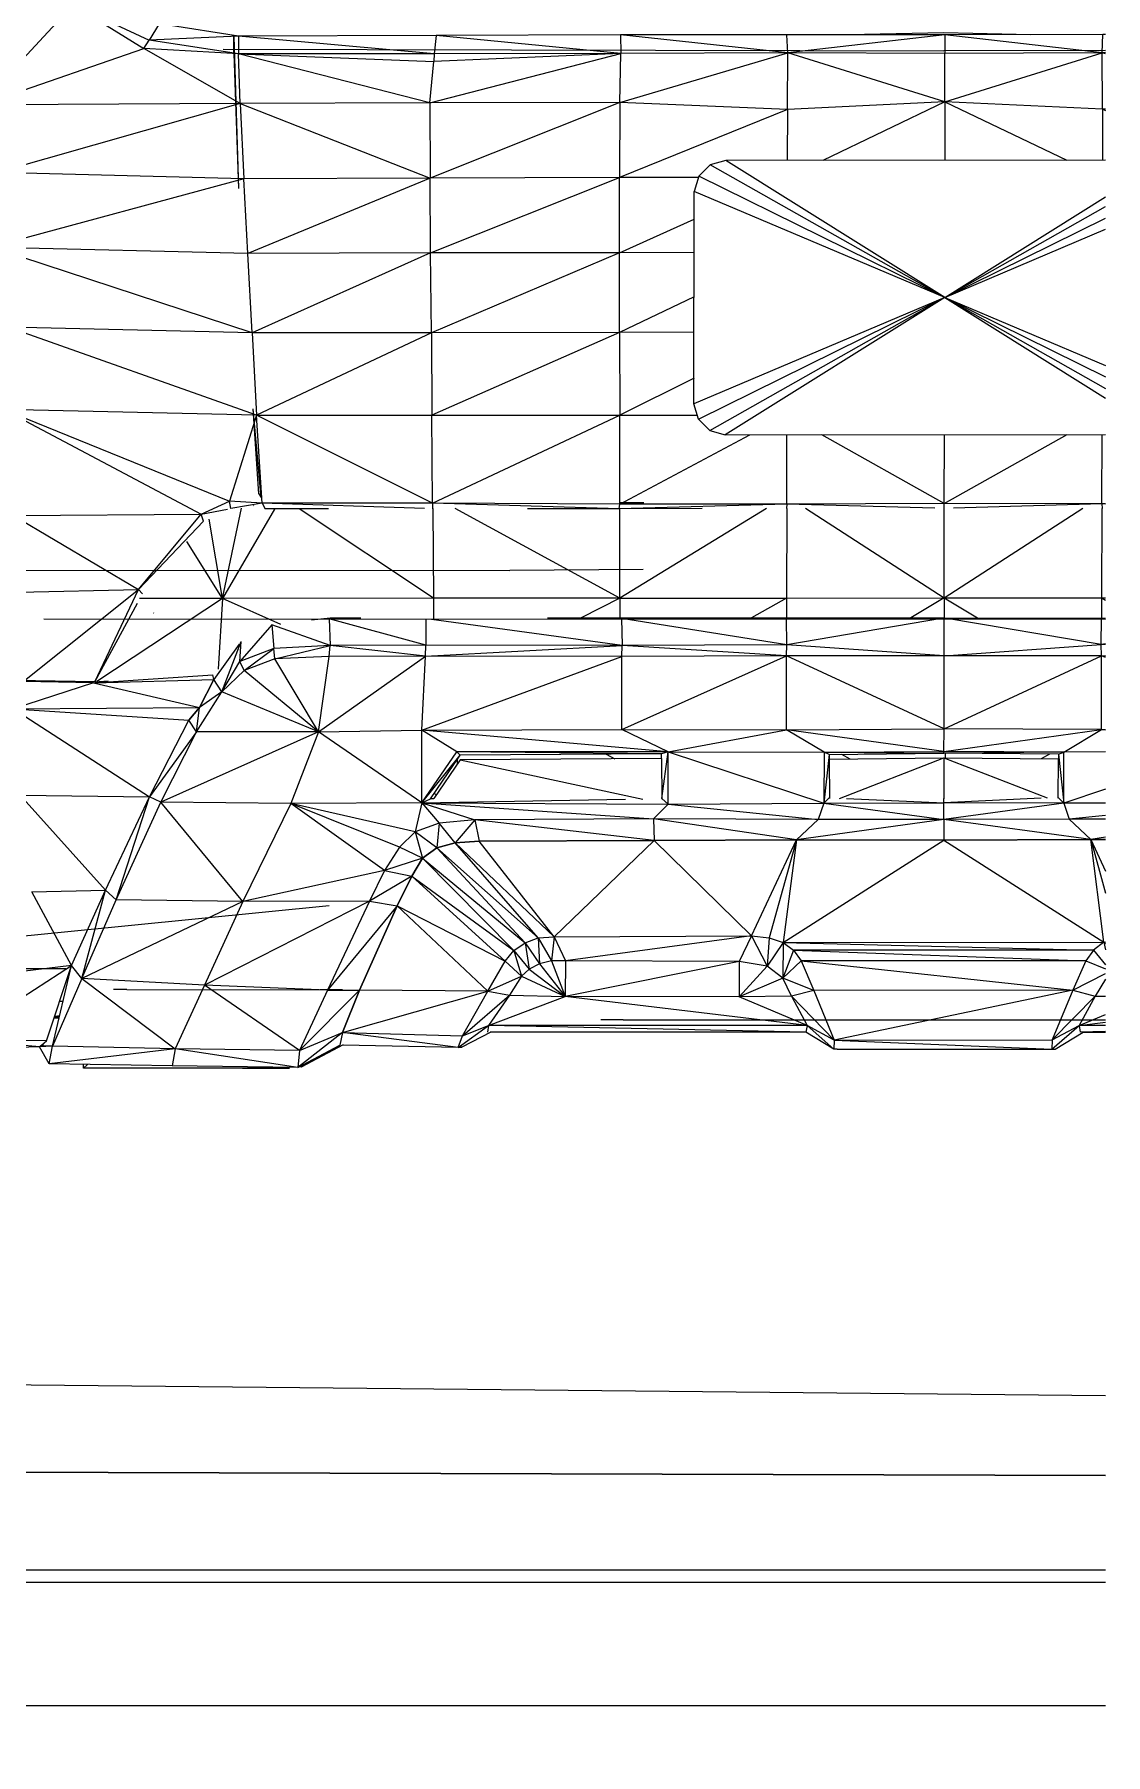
# Model space of a CAD drawing. Header units: inches. Extents: x 9661 to 15313, y -314 to 660.
# Drawn here: x 12425.64 to 12446.61, y -48.94 to -15.25 of the extents above; entities that cross this region are included whole.
import ezdxf

# ---------------------------------------------------------------- set-up
doc = ezdxf.new("R2010")
doc.units = ezdxf.units.IN
doc.header["$MEASUREMENT"] = 0
for name, color, linetype, lineweight in [('0-1', 7, 'Continuous', 5), ('0-3', 55, 'Continuous', 9), ('A-GENM', 5, 'Continuous', 9), ('C-PRKG-1', 55, 'Continuous', 9), ('C-TOPO', 7, 'Continuous', 9), ('C-TOPO-1', 45, 'Continuous', 9), ('C-TOPO-2', 55, 'Continuous', 9)]:
    doc.layers.add(name, color=color, linetype=linetype, lineweight=lineweight)

# ---------------------------------------------------------------- blocks, each defined once
blk = doc.blocks.new('Parking_Stall_Multiple2 - street parking-1355854-BUILDING SECTION - EAST_WEST - COURTYARD - LOOKING NORTH')
at = {"layer": 'C-PRKG-1'}
for p, q in [((12383.536, -45.319), (12446.61, -45.319)), ((12446.61, -45.569), (12383.536, -45.569))]:
    blk.add_line(p, q, dxfattribs=at)
blk = doc.blocks.new('Land_Rover_Evoque_-_SUV_Car_Vehicle_Automobile_13067 - Land Rover EVOQUE_dwg-1230547-BUILDING SECTION - EAST_WEST - COURTYARD - LOOKING NORTH')
at = {"layer": 'A-GENM'}
for p, q in [((12424.57, -16.635), (12426.394, -14.676)), ((12426.394, -14.676), (12427.778, -15.531)), ((12426.394, -14.676), (12427.885, -15.368)), ((12428.078, -15.043), (12427.885, -15.368)), ((12429.633, -15.288), (12428.216, -15.065)), ((12427.778, -15.531), (12427.885, -15.368)), ((12429.633, -15.288), (12427.885, -15.368)), ((12429.635, -15.633), (12427.885, -15.368)), ((12429.538, -15.627), (12429.539, -15.293)), ((12429.539, -15.293), (12429.631, -18.269)), ((12433.502, -15.276), (12429.633, -15.288)), ((12433.465, -15.631), (12429.633, -15.288)), ((12429.633, -15.288), (12429.635, -15.629)), ((12433.502, -15.276), (12433.465, -15.631)), ((12437.114, -15.264), (12433.502, -15.276)), ((12437.12, -15.628), (12433.502, -15.276)), ((12440.368, -15.262), (12437.114, -15.264)), ((12440.385, -15.616), (12437.114, -15.264)), ((12437.114, -15.264), (12437.12, -15.628)), ((12443.464, -15.259), (12440.368, -15.262)), ((12440.385, -15.616), (12440.368, -15.262)), ((12443.464, -15.259), (12440.385, -15.616)), ((12443.443, -15.219), (12441.577, -15.261)), ((12445.147, -15.258), (12443.443, -15.219)), ((12446.558, -15.257), (12443.464, -15.259)), ((12446.545, -15.612), (12443.464, -15.259)), ((12443.464, -15.259), (12443.465, -15.624)), ((12446.545, -15.612), (12446.558, -15.257)), ((12446.61, -15.257), (12446.558, -15.257)), ((12424.57, -16.635), (12427.778, -15.531)), ((12429.663, -16.603), (12427.778, -15.531)), ((12429.635, -15.633), (12427.778, -15.531)), ((12429.334, -15.541), (12443.444, -15.574)), ((12429.538, -15.627), (12429.631, -18.269)), ((12433.465, -15.631), (12429.635, -15.633)), ((12433.377, -16.591), (12429.635, -15.633)), ((12429.663, -16.603), (12429.635, -15.633)), ((12429.635, -15.633), (12433.455, -15.784)), ((12433.377, -16.591), (12437.12, -15.628)), ((12433.377, -16.591), (12433.455, -15.784)), ((12437.12, -15.628), (12433.455, -15.784)), ((12433.465, -15.631), (12433.455, -15.784)), ((12437.12, -15.628), (12433.465, -15.631)), ((12437.096, -16.588), (12440.385, -15.616)), ((12437.096, -16.588), (12437.12, -15.628)), ((12440.385, -15.616), (12437.12, -15.628)), ((12440.379, -16.721), (12440.385, -15.616)), ((12443.464, -16.574), (12440.385, -15.616)), ((12443.465, -15.624), (12440.385, -15.616)), ((12446.61, -15.569), (12443.444, -15.574)), ((12443.464, -16.574), (12446.545, -15.612)), ((12443.464, -16.574), (12443.465, -15.624)), ((12446.545, -15.612), (12443.465, -15.624)), ((12446.61, -15.605), (12446.545, -15.612)), ((12446.61, -15.634), (12446.545, -15.612)), ((12446.549, -16.716), (12446.545, -15.612)), ((12446.61, -15.612), (12446.545, -15.612)), ((12431.819, -16.306), (12431.816, -16.307)), ((12429.663, -16.603), (12424.57, -16.635)), ((12429.663, -16.603), (12424.911, -17.96)), ((12433.377, -16.591), (12429.663, -16.603)), ((12429.663, -16.603), (12433.384, -18.07)), ((12429.663, -16.603), (12429.738, -18.082)), ((12437.096, -16.588), (12433.377, -16.591)), ((12433.377, -16.591), (12433.384, -18.07)), ((12437.096, -16.588), (12433.384, -18.07)), ((12437.096, -16.588), (12437.094, -18.058)), ((12440.379, -16.721), (12437.094, -18.058)), ((12440.379, -16.721), (12437.096, -16.588)), ((12440.379, -16.721), (12440.375, -17.719)), ((12443.464, -16.574), (12440.379, -16.721)), ((12443.464, -16.574), (12441.076, -17.719)), ((12443.464, -16.574), (12443.462, -17.717)), ((12446.549, -16.716), (12443.464, -16.574)), ((12443.464, -16.574), (12445.848, -17.716)), ((12446.61, -16.716), (12446.549, -16.716)), ((12446.549, -16.716), (12446.61, -16.741)), ((12446.549, -16.716), (12446.549, -17.715)), ((12438.866, -17.807), (12438.644, -18.028)), ((12439.172, -17.72), (12438.866, -17.807)), ((12443.459, -20.406), (12438.866, -17.807)), ((12443.459, -20.406), (12438.866, -17.807)), ((12446.61, -17.715), (12439.172, -17.72)), ((12443.459, -20.406), (12439.172, -17.72)), ((12443.459, -20.406), (12439.172, -17.72)), ((12429.738, -18.082), (12424.797, -19.42)), ((12429.738, -18.082), (12424.911, -17.96)), ((12433.384, -18.07), (12429.738, -18.082)), ((12429.813, -19.542), (12429.738, -18.082)), ((12433.384, -18.07), (12429.813, -19.542)), ((12437.094, -18.058), (12433.384, -18.07)), ((12433.392, -19.53), (12433.384, -18.07)), ((12433.392, -19.53), (12437.094, -18.058)), ((12437.091, -19.527), (12437.094, -18.058)), ((12438.635, -18.057), (12437.094, -18.058)), ((12438.644, -18.028), (12438.556, -18.326)), ((12443.459, -20.406), (12438.644, -18.028)), ((12443.459, -20.406), (12438.644, -18.028)), ((12438.55, -22.485), (12438.556, -18.326)), ((12443.459, -20.406), (12438.556, -18.326)), ((12443.459, -20.406), (12438.556, -18.326)), ((12443.459, -20.406), (12446.61, -18.432)), ((12443.459, -20.406), (12446.61, -18.432)), ((12443.459, -20.406), (12446.61, -18.621)), ((12443.459, -20.406), (12446.61, -18.621)), ((12443.459, -20.406), (12446.61, -18.848)), ((12443.459, -20.406), (12446.61, -18.848)), ((12437.091, -19.527), (12438.555, -18.871)), ((12443.459, -20.406), (12446.61, -19.066)), ((12443.459, -20.406), (12446.61, -19.066)), ((12429.898, -21.098), (12424.797, -19.42)), ((12429.813, -19.542), (12424.797, -19.42)), ((12433.392, -19.53), (12429.813, -19.542)), ((12433.392, -19.53), (12429.898, -21.098)), ((12437.091, -19.527), (12433.392, -19.53)), ((12433.409, -21.095), (12433.392, -19.53)), ((12437.091, -19.527), (12433.409, -21.095)), ((12438.554, -19.526), (12437.091, -19.527)), ((12437.094, -21.093), (12437.091, -19.527)), ((12429.898, -21.098), (12429.813, -19.542)), ((12438.553, -20.395), (12437.094, -21.093)), ((12443.459, -20.406), (12438.55, -22.485)), ((12443.459, -20.406), (12438.55, -22.485)), ((12438.637, -22.787), (12443.459, -20.406)), ((12438.637, -22.787), (12443.459, -20.406)), ((12438.858, -23.007), (12443.459, -20.406)), ((12438.858, -23.007), (12443.459, -20.406)), ((12443.459, -20.406), (12439.163, -23.094)), ((12443.459, -20.406), (12439.163, -23.094)), ((12443.459, -20.406), (12446.61, -22.377)), ((12443.459, -20.406), (12446.61, -22.377)), ((12443.459, -20.406), (12446.61, -22.187)), ((12443.459, -20.406), (12446.61, -22.187)), ((12443.459, -20.406), (12446.61, -21.96)), ((12443.459, -20.406), (12446.61, -21.96)), ((12443.459, -20.406), (12446.61, -21.738)), ((12443.459, -20.406), (12446.61, -21.738)), ((12429.898, -21.098), (12425.12, -20.986)), ((12429.982, -22.707), (12425.12, -20.986)), ((12433.409, -21.095), (12429.898, -21.098)), ((12429.898, -21.098), (12429.982, -22.707)), ((12433.409, -21.095), (12429.982, -22.707)), ((12437.094, -21.093), (12433.409, -21.095)), ((12433.409, -21.095), (12433.416, -22.709)), ((12437.094, -21.093), (12433.416, -22.709)), ((12438.552, -21.087), (12437.094, -21.093)), ((12437.094, -21.093), (12437.096, -22.706)), ((12438.551, -21.984), (12437.096, -22.706)), ((12438.637, -22.787), (12438.55, -22.485)), ((12429.982, -22.707), (12425.036, -22.599)), ((12425.036, -22.599), (12428.898, -24.646)), ((12425.036, -22.599), (12429.458, -24.396)), ((12429.982, -22.707), (12429.458, -24.396)), ((12430.028, -24.252), (12429.918, -22.585)), ((12430.077, -24.32), (12429.918, -22.585)), ((12433.432, -24.433), (12429.982, -22.707)), ((12430.095, -24.435), (12429.982, -22.707)), ((12429.982, -22.707), (12433.416, -22.709)), ((12433.416, -22.709), (12437.096, -22.706)), ((12433.432, -24.433), (12433.416, -22.709)), ((12433.432, -24.433), (12437.096, -22.706)), ((12437.098, -24.449), (12437.096, -22.706)), ((12437.096, -22.706), (12438.614, -22.707)), ((12438.637, -22.787), (12438.858, -23.007)), ((12437.098, -24.449), (12439.645, -23.093)), ((12438.858, -23.007), (12439.163, -23.094)), ((12439.163, -23.094), (12446.61, -23.089)), ((12440.367, -24.452), (12440.367, -23.093)), ((12443.452, -24.44), (12441.051, -23.092)), ((12443.452, -24.44), (12445.857, -23.089)), ((12443.452, -24.44), (12443.454, -23.091)), ((12446.537, -24.448), (12446.54, -23.089)), ((12430.028, -24.252), (12430.077, -24.32)), ((12428.898, -24.646), (12429.458, -24.396)), ((12428.898, -24.646), (12429.416, -24.552)), ((12429.318, -26.299), (12429.692, -24.529)), ((12430.337, -24.547), (12429.318, -26.299)), ((12430.095, -24.435), (12429.458, -24.396)), ((12429.479, -24.54), (12429.458, -24.396)), ((12430.095, -24.435), (12429.479, -24.54)), ((12429.932, -24.484), (12429.927, -24.479)), ((12433.432, -24.433), (12430.095, -24.435)), ((12430.095, -24.435), (12430.153, -24.545)), ((12433.275, -24.538), (12430.095, -24.435)), ((12431.395, -24.545), (12430.153, -24.545)), ((12433.448, -26.296), (12430.819, -24.546)), ((12437.088, -24.541), (12433.432, -24.433)), ((12437.098, -24.449), (12433.432, -24.433)), ((12433.432, -24.433), (12433.432, -24.543)), ((12433.434, -24.539), (12433.448, -26.296)), ((12437.099, -26.294), (12433.873, -24.539)), ((12437.088, -24.541), (12435.291, -24.542)), ((12437.088, -24.541), (12437.098, -24.449)), ((12440.367, -24.452), (12437.088, -24.541)), ((12438.709, -24.54), (12437.088, -24.541)), ((12437.57, -24.424), (12437.094, -24.427)), ((12440.367, -24.452), (12437.098, -24.449)), ((12437.099, -26.294), (12437.098, -24.54)), ((12439.972, -24.535), (12437.099, -26.294)), ((12440.367, -24.452), (12440.359, -24.539)), ((12440.366, -24.538), (12440.363, -26.292)), ((12443.452, -24.44), (12440.367, -24.452)), ((12443.266, -24.531), (12440.367, -24.452)), ((12440.737, -24.533), (12443.448, -26.289)), ((12443.448, -26.289), (12446.166, -24.529)), ((12443.448, -26.289), (12443.451, -24.531)), ((12443.451, -24.536), (12443.452, -24.44)), ((12446.537, -24.448), (12443.452, -24.44)), ((12446.537, -24.448), (12443.632, -24.531)), ((12446.536, -24.534), (12446.533, -26.287)), ((12446.61, -24.45), (12446.537, -24.448)), ((12446.61, -24.448), (12446.537, -24.448)), ((12446.537, -24.448), (12446.543, -24.534)), ((12425.224, -24.674), (12428.898, -24.646)), ((12425.224, -24.674), (12427.673, -26.124)), ((12427.673, -26.124), (12428.898, -24.646)), ((12427.673, -26.124), (12428.948, -24.786)), ((12428.948, -24.786), (12428.898, -24.646)), ((12429.318, -26.299), (12429.061, -24.749)), ((12429.318, -26.299), (12428.619, -25.182)), ((12419.93, -25.744), (12434.943, -25.748)), ((12437.554, -25.732), (12434.943, -25.748)), ((12425.334, -26.177), (12427.673, -26.124)), ((12425.444, -27.906), (12427.673, -26.124)), ((12426.816, -27.93), (12427.673, -26.124)), ((12427.751, -26.209), (12427.673, -26.124)), ((12426.816, -27.93), (12427.652, -26.392)), ((12429.318, -26.299), (12426.858, -27.928)), ((12429.318, -26.299), (12427.694, -26.3)), ((12427.973, -26.586), (12427.968, -26.581)), ((12429.318, -26.299), (12429.236, -27.683)), ((12433.448, -26.296), (12429.318, -26.299)), ((12430.464, -26.811), (12429.318, -26.299)), ((12437.099, -26.294), (12433.448, -26.296)), ((12433.448, -26.296), (12433.449, -26.71)), ((12437.099, -26.294), (12436.341, -26.679)), ((12437.099, -26.294), (12437.098, -26.679)), ((12437.099, -26.294), (12440.363, -26.292)), ((12440.363, -26.292), (12439.679, -26.68)), ((12440.363, -26.292), (12440.362, -26.68)), ((12440.363, -26.292), (12443.448, -26.289)), ((12443.448, -26.289), (12442.796, -26.68)), ((12443.448, -26.289), (12443.447, -26.685)), ((12443.448, -26.289), (12446.533, -26.287)), ((12443.448, -26.289), (12444.101, -26.681)), ((12446.533, -26.287), (12446.532, -26.682)), ((12446.533, -26.287), (12446.61, -26.287)), ((12446.533, -26.287), (12446.61, -26.331)), ((12425.822, -26.706), (12425.82, -26.704)), ((12446.61, -26.711), (12425.822, -26.706)), ((12430.284, -26.812), (12429.656, -27.533)), ((12431.426, -27.222), (12430.284, -26.812)), ((12430.284, -26.812), (12430.324, -27.28)), ((12431.059, -26.718), (12431.426, -26.68)), ((12433.303, -27.216), (12431.406, -26.696)), ((12431.406, -26.696), (12431.426, -27.222)), ((12431.426, -26.68), (12432.025, -26.681)), ((12433.302, -26.695), (12433.303, -27.216)), ((12437.147, -27.22), (12433.409, -26.709)), ((12435.683, -26.68), (12437.15, -26.679)), ((12440.371, -27.205), (12437.131, -26.69)), ((12437.131, -26.69), (12437.147, -27.22)), ((12437.15, -26.679), (12440.38, -26.68)), ((12440.371, -27.205), (12440.362, -26.687)), ((12443.4, -26.693), (12440.371, -27.205)), ((12440.38, -26.68), (12443.464, -26.681)), ((12443.394, -26.697), (12443.464, -26.681)), ((12443.448, -27.425), (12443.448, -26.685)), ((12443.464, -26.681), (12446.55, -26.682)), ((12443.464, -26.681), (12443.517, -26.693)), ((12446.526, -27.202), (12443.501, -26.694)), ((12446.526, -27.202), (12446.532, -26.683)), ((12446.55, -26.682), (12446.61, -26.682)), ((12429.646, -27.195), (12429.151, -27.886)), ((12429.307, -28.126), (12429.684, -27.141)), ((12429.656, -27.533), (12429.684, -27.141)), ((12430.324, -27.28), (12429.656, -27.533)), ((12429.743, -27.708), (12430.324, -27.28)), ((12431.426, -27.222), (12430.324, -27.28)), ((12430.343, -27.484), (12430.324, -27.28)), ((12430.343, -27.484), (12431.426, -27.222)), ((12431.407, -27.435), (12431.426, -27.222)), ((12433.303, -27.216), (12431.426, -27.222)), ((12433.293, -27.432), (12431.426, -27.222)), ((12433.293, -27.432), (12433.303, -27.216)), ((12433.293, -27.432), (12437.147, -27.22)), ((12437.147, -27.22), (12433.303, -27.216)), ((12437.138, -27.434), (12437.147, -27.22)), ((12440.371, -27.205), (12437.147, -27.22)), ((12440.365, -27.424), (12437.147, -27.22)), ((12440.365, -27.424), (12440.371, -27.205)), ((12443.448, -27.425), (12440.371, -27.205)), ((12443.448, -27.425), (12446.526, -27.202)), ((12446.61, -27.188), (12446.526, -27.202)), ((12446.531, -27.42), (12446.526, -27.202)), ((12446.61, -27.202), (12446.526, -27.202)), ((12429.307, -28.126), (12429.656, -27.533)), ((12429.743, -27.708), (12429.656, -27.533)), ((12430.343, -27.484), (12429.743, -27.708)), ((12431.407, -27.435), (12430.343, -27.484)), ((12431.201, -28.912), (12430.343, -27.484)), ((12431.201, -28.912), (12433.293, -27.432)), ((12431.201, -28.912), (12431.407, -27.435)), ((12433.293, -27.432), (12431.407, -27.435)), ((12433.223, -28.881), (12433.293, -27.432)), ((12433.223, -28.881), (12437.138, -27.434)), ((12437.138, -27.434), (12433.293, -27.432)), ((12440.365, -27.424), (12437.138, -27.434)), ((12437.14, -28.867), (12437.138, -27.434)), ((12437.14, -28.867), (12440.365, -27.424)), ((12440.363, -28.87), (12440.365, -27.424)), ((12443.446, -28.855), (12440.365, -27.424)), ((12443.448, -27.425), (12440.365, -27.424)), ((12443.446, -28.855), (12446.531, -27.42)), ((12443.446, -28.855), (12443.448, -27.425)), ((12446.531, -27.42), (12443.448, -27.425)), ((12446.528, -28.865), (12446.531, -27.42)), ((12446.531, -27.42), (12446.61, -27.415)), ((12446.61, -27.456), (12446.531, -27.42)), ((12446.531, -27.42), (12446.61, -27.42)), ((12425.656, -27.911), (12423.316, -27.885)), ((12426.791, -27.95), (12425.224, -28.46)), ((12426.791, -27.95), (12425.418, -27.927)), ((12426.816, -27.93), (12425.656, -27.911)), ((12426.791, -27.95), (12429.131, -27.793)), ((12426.791, -27.95), (12428.87, -28.434)), ((12426.806, -27.95), (12429.151, -27.886)), ((12426.817, -27.931), (12427.083, -27.913)), ((12428.87, -28.434), (12429.151, -27.886)), ((12429.151, -27.886), (12428.87, -28.434)), ((12429.151, -27.886), (12429.131, -27.793)), ((12429.151, -27.886), (12429.131, -27.793)), ((12429.307, -28.126), (12429.151, -27.886)), ((12429.743, -27.708), (12429.307, -28.126)), ((12431.201, -28.912), (12429.743, -27.708)), ((12428.812, -28.908), (12429.307, -28.126)), ((12429.307, -28.126), (12428.87, -28.434)), ((12431.201, -28.912), (12429.307, -28.126)), ((12425.224, -28.46), (12428.87, -28.434)), ((12425.224, -28.46), (12427.89, -30.184)), ((12425.224, -28.46), (12428.657, -28.681)), ((12428.657, -28.681), (12428.87, -28.434)), ((12428.87, -28.434), (12428.657, -28.681)), ((12428.812, -28.908), (12428.87, -28.434)), ((12427.89, -30.184), (12428.657, -28.681)), ((12427.89, -30.184), (12428.657, -28.681)), ((12428.812, -28.908), (12427.89, -30.184)), ((12428.113, -30.288), (12428.812, -28.908)), ((12431.201, -28.912), (12428.113, -30.288)), ((12428.812, -28.908), (12428.657, -28.681)), ((12431.201, -28.912), (12428.812, -28.908)), ((12431.201, -28.912), (12430.657, -30.313)), ((12431.201, -28.912), (12433.223, -28.881)), ((12433.22, -30.299), (12431.201, -28.912)), ((12433.22, -30.299), (12433.223, -28.881)), ((12433.223, -28.881), (12437.14, -28.867)), ((12438.048, -29.3), (12433.223, -28.881)), ((12433.904, -29.305), (12433.223, -28.881)), ((12438.048, -29.3), (12437.14, -28.867)), ((12437.14, -28.867), (12440.363, -28.87)), ((12438.048, -29.3), (12440.363, -28.87)), ((12440.363, -28.87), (12443.446, -28.855)), ((12441.097, -29.311), (12440.363, -28.87)), ((12443.445, -29.295), (12440.363, -28.87)), ((12443.445, -29.295), (12443.446, -28.855)), ((12443.445, -29.295), (12446.528, -28.865)), ((12446.528, -28.865), (12443.446, -28.855)), ((12445.791, -29.308), (12446.528, -28.865)), ((12446.61, -28.881), (12446.528, -28.865)), ((12446.528, -28.865), (12446.61, -28.865)), ((12433.22, -30.299), (12433.904, -29.305)), ((12438.048, -29.3), (12433.904, -29.305)), ((12437.917, -29.342), (12433.904, -29.305)), ((12433.904, -29.305), (12433.97, -29.365)), ((12438.048, -29.3), (12437.917, -29.342)), ((12437.92, -30.216), (12438.048, -29.3)), ((12438.042, -30.325), (12438.048, -29.3)), ((12438.048, -29.3), (12441.097, -29.311)), ((12438.048, -29.3), (12441.091, -30.309)), ((12441.097, -29.311), (12443.445, -29.295)), ((12443.444, -29.329), (12443.445, -29.295)), ((12445.791, -29.308), (12443.444, -29.329)), ((12445.791, -29.308), (12443.445, -29.295)), ((12445.689, -29.349), (12445.791, -29.308)), ((12446.61, -29.304), (12445.791, -29.308)), ((12445.794, -30.306), (12445.791, -29.308)), ((12433.22, -30.299), (12433.97, -29.365)), ((12433.393, -30.22), (12433.97, -29.365)), ((12433.97, -29.459), (12433.46, -30.215)), ((12433.914, -29.448), (12433.914, -29.543)), ((12437.917, -29.342), (12433.97, -29.365)), ((12437.917, -29.436), (12433.97, -29.459)), ((12433.97, -29.459), (12437.548, -30.229)), ((12436.831, -29.349), (12437.003, -29.441)), ((12437.917, -29.436), (12437.917, -29.342)), ((12437.917, -29.436), (12437.919, -30.23)), ((12441.097, -29.311), (12441.091, -30.309)), ((12441.199, -29.352), (12441.091, -30.309)), ((12441.199, -29.352), (12441.097, -29.311)), ((12441.097, -29.311), (12443.444, -29.329)), ((12441.199, -29.352), (12443.444, -29.329)), ((12441.199, -29.352), (12441.199, -29.445)), ((12441.199, -29.445), (12443.444, -29.422)), ((12441.199, -29.445), (12441.201, -30.214)), ((12441.403, -30.215), (12443.444, -29.422)), ((12441.438, -29.349), (12441.6, -29.441)), ((12443.444, -29.422), (12443.442, -30.22)), ((12445.689, -29.349), (12443.444, -29.329)), ((12443.444, -29.422), (12445.689, -29.442)), ((12443.444, -29.422), (12445.464, -30.205)), ((12443.47, -29.328), (12443.47, -29.423)), ((12445.509, -29.347), (12445.346, -29.439)), ((12445.683, -30.211), (12445.689, -29.442)), ((12445.689, -29.349), (12445.688, -29.442)), ((12445.689, -29.349), (12445.794, -30.306)), ((12427.025, -32.013), (12425.356, -30.149)), ((12425.356, -30.149), (12427.89, -30.184)), ((12427.025, -32.013), (12427.89, -30.184)), ((12427.025, -32.013), (12427.89, -30.184)), ((12427.238, -32.201), (12427.89, -30.184)), ((12427.238, -32.201), (12428.113, -30.288)), ((12428.113, -30.288), (12427.89, -30.184)), ((12430.657, -30.313), (12428.113, -30.288)), ((12429.714, -32.234), (12428.113, -30.288)), ((12430.657, -30.313), (12429.714, -32.234)), ((12433.22, -30.299), (12430.657, -30.313)), ((12433.093, -30.869), (12430.657, -30.313)), ((12432.783, -31.171), (12430.657, -30.313)), ((12432.491, -31.629), (12430.657, -30.313)), ((12433.22, -30.299), (12433.093, -30.869)), ((12433.22, -30.299), (12433.393, -30.22)), ((12433.22, -30.299), (12437.212, -30.228)), ((12433.22, -30.299), (12438.042, -30.325)), ((12433.22, -30.299), (12437.755, -30.614)), ((12433.22, -30.299), (12434.259, -30.632)), ((12433.22, -30.299), (12433.562, -30.696)), ((12433.456, -30.22), (12433.393, -30.22)), ((12433.507, -30.145), (12433.461, -30.12)), ((12438.042, -30.325), (12437.92, -30.216)), ((12438.042, -30.325), (12441.091, -30.309)), ((12441.091, -30.309), (12440.984, -30.626)), ((12441.091, -30.309), (12441.201, -30.199)), ((12441.091, -30.309), (12443.442, -30.304)), ((12441.091, -30.309), (12443.442, -30.625)), ((12441.534, -30.215), (12443.442, -30.304)), ((12445.35, -30.212), (12443.442, -30.304)), ((12443.442, -30.304), (12443.442, -30.218)), ((12445.794, -30.306), (12443.442, -30.304)), ((12443.442, -30.625), (12443.442, -30.304)), ((12445.794, -30.306), (12443.442, -30.625)), ((12445.683, -30.196), (12445.794, -30.306)), ((12446.61, -30.035), (12445.794, -30.306)), ((12446.61, -30.309), (12445.794, -30.306)), ((12445.794, -30.306), (12445.899, -30.623)), ((12434.259, -30.632), (12433.562, -30.696)), ((12434.259, -30.632), (12433.875, -31.084)), ((12437.755, -30.614), (12434.259, -30.632)), ((12437.773, -31.041), (12434.259, -30.632)), ((12434.259, -30.632), (12434.345, -31.051)), ((12438.042, -30.325), (12437.755, -30.614)), ((12440.559, -31.023), (12437.755, -30.614)), ((12440.984, -30.626), (12437.755, -30.614)), ((12437.755, -30.614), (12437.773, -31.041)), ((12438.042, -30.325), (12440.984, -30.626)), ((12443.442, -30.625), (12440.559, -31.023)), ((12440.559, -31.023), (12440.984, -30.626)), ((12443.442, -30.625), (12440.984, -30.626)), ((12443.442, -30.625), (12443.441, -31.032)), ((12445.899, -30.623), (12443.442, -30.625)), ((12446.323, -31.018), (12443.442, -30.625)), ((12446.61, -30.549), (12445.899, -30.623)), ((12446.61, -30.619), (12445.899, -30.623)), ((12446.323, -31.018), (12445.899, -30.623)), ((12433.093, -30.869), (12432.783, -31.171)), ((12433.562, -30.696), (12433.093, -30.869)), ((12433.517, -31.185), (12433.093, -30.869)), ((12433.093, -30.869), (12433.236, -31.386)), ((12433.562, -30.696), (12433.517, -31.185)), ((12433.875, -31.084), (12433.562, -30.696)), ((12446.61, -30.976), (12446.323, -31.018)), ((12432.783, -31.171), (12432.491, -31.629)), ((12433.236, -31.386), (12432.783, -31.171)), ((12433.517, -31.185), (12433.236, -31.386)), ((12433.236, -31.386), (12433.517, -31.185)), ((12433.875, -31.084), (12433.517, -31.185)), ((12433.517, -31.185), (12433.875, -31.084)), ((12435.244, -33.042), (12433.517, -31.185)), ((12433.517, -31.185), (12435.501, -32.947)), ((12434.345, -31.051), (12433.875, -31.084)), ((12433.875, -31.084), (12434.345, -31.051)), ((12435.501, -32.947), (12433.875, -31.084)), ((12433.875, -31.084), (12435.81, -32.925)), ((12437.773, -31.041), (12434.345, -31.051)), ((12434.345, -31.051), (12437.773, -31.041)), ((12435.81, -32.925), (12434.345, -31.051)), ((12435.81, -32.925), (12437.773, -31.041)), ((12440.559, -31.023), (12437.773, -31.041)), ((12437.773, -31.041), (12440.559, -31.023)), ((12437.773, -31.041), (12439.676, -32.906)), ((12439.676, -32.906), (12440.559, -31.023)), ((12440.559, -31.023), (12440.024, -32.945)), ((12440.559, -31.023), (12440.298, -33.036)), ((12440.298, -33.036), (12443.441, -31.032)), ((12443.441, -31.032), (12440.559, -31.023)), ((12440.559, -31.023), (12443.441, -31.032)), ((12446.323, -31.018), (12443.441, -31.032)), ((12443.441, -31.032), (12446.323, -31.018)), ((12443.441, -31.032), (12446.574, -33.032)), ((12446.61, -31.02), (12446.323, -31.018)), ((12446.323, -31.018), (12446.61, -31.02)), ((12446.574, -33.032), (12446.323, -31.018)), ((12446.323, -31.018), (12446.61, -32.07)), ((12446.323, -31.018), (12446.61, -31.637)), ((12432.491, -31.629), (12429.714, -32.234)), ((12432.491, -31.629), (12432.2, -32.23)), ((12433.236, -31.386), (12432.491, -31.629)), ((12432.491, -31.629), (12433.023, -31.74)), ((12433.236, -31.386), (12433.023, -31.74)), ((12433.023, -31.74), (12433.236, -31.386)), ((12435.022, -33.191), (12433.236, -31.386)), ((12433.236, -31.386), (12435.244, -33.042)), ((12433.023, -31.74), (12432.2, -32.23)), ((12433.023, -31.74), (12432.741, -32.315)), ((12432.741, -32.315), (12433.023, -31.74)), ((12434.852, -33.403), (12433.023, -31.74)), ((12433.023, -31.74), (12435.022, -33.191)), ((12431.41, -32.317), (12413.758, -34.074)), ((12425.583, -32.047), (12427.025, -32.013)), ((12426.364, -33.488), (12425.583, -32.047)), ((12426.364, -33.488), (12427.025, -32.013)), ((12426.364, -33.488), (12427.025, -32.013)), ((12426.567, -33.74), (12427.025, -32.013)), ((12426.567, -33.74), (12427.238, -32.201)), ((12429.714, -32.234), (12426.567, -33.74)), ((12427.238, -32.201), (12427.025, -32.013)), ((12429.714, -32.234), (12427.238, -32.201)), ((12432.2, -32.23), (12428.965, -33.87)), ((12429.714, -32.234), (12428.965, -33.87)), ((12432.2, -32.23), (12429.714, -32.234)), ((12432.2, -32.23), (12431.373, -33.967)), ((12432.741, -32.315), (12431.373, -33.967)), ((12432.741, -32.315), (12432.002, -33.967)), ((12432.002, -33.967), (12432.741, -32.315)), ((12432.2, -32.23), (12432.741, -32.315)), ((12434.511, -33.988), (12432.741, -32.315)), ((12432.741, -32.315), (12434.852, -33.403)), ((12435.244, -33.042), (12435.501, -32.947)), ((12435.501, -32.947), (12435.81, -32.925)), ((12435.501, -32.947), (12435.76, -33.396)), ((12435.501, -32.947), (12435.529, -33.455)), ((12435.81, -32.925), (12435.76, -33.396)), ((12435.81, -32.925), (12439.676, -32.906)), ((12435.81, -32.925), (12436.036, -33.395)), ((12439.676, -32.906), (12436.036, -33.395)), ((12439.676, -32.906), (12439.438, -33.409)), ((12439.676, -32.906), (12440.024, -32.945)), ((12439.676, -32.906), (12439.984, -33.498)), ((12440.024, -32.945), (12439.984, -33.498)), ((12440.024, -32.945), (12440.298, -33.036)), ((12434.852, -33.403), (12435.022, -33.191)), ((12435.022, -33.191), (12435.244, -33.042)), ((12435.022, -33.191), (12435.325, -33.556)), ((12435.022, -33.191), (12435.174, -33.695)), ((12435.244, -33.042), (12435.529, -33.455)), ((12435.244, -33.042), (12435.325, -33.556)), ((12440.298, -33.036), (12439.984, -33.498)), ((12440.298, -33.036), (12440.293, -33.733)), ((12440.496, -33.189), (12440.293, -33.733)), ((12440.298, -33.036), (12446.574, -33.032)), ((12440.298, -33.036), (12446.375, -33.184)), ((12440.298, -33.036), (12440.496, -33.189)), ((12446.375, -33.184), (12440.496, -33.189)), ((12440.496, -33.189), (12446.223, -33.392)), ((12440.496, -33.189), (12440.647, -33.396)), ((12446.375, -33.184), (12446.223, -33.392)), ((12446.574, -33.032), (12446.375, -33.184)), ((12446.375, -33.184), (12446.61, -33.471)), ((12446.574, -33.032), (12446.61, -33.02)), ((12446.574, -33.032), (12446.61, -33.058)), ((12446.574, -33.032), (12446.61, -33.18)), ((12426.364, -33.488), (12423.915, -33.783)), ((12424.115, -34.938), (12426.364, -33.488)), ((12424.472, -33.548), (12426.251, -33.548)), ((12425.876, -34.961), (12426.364, -33.488)), ((12425.992, -35.068), (12426.364, -33.488)), ((12426.567, -33.74), (12426.364, -33.488)), ((12434.511, -33.988), (12434.852, -33.403)), ((12434.852, -33.403), (12435.174, -33.695)), ((12435.325, -33.556), (12435.174, -33.695)), ((12435.529, -33.455), (12435.325, -33.556)), ((12435.325, -33.556), (12436.029, -34.091)), ((12435.76, -33.396), (12435.529, -33.455)), ((12435.529, -33.455), (12436.029, -34.091)), ((12436.036, -33.395), (12435.76, -33.396)), ((12435.76, -33.396), (12436.029, -34.091)), ((12436.036, -33.395), (12436.029, -34.091)), ((12439.438, -33.409), (12436.029, -34.091)), ((12439.438, -33.409), (12436.036, -33.395)), ((12439.438, -33.409), (12439.434, -34.103)), ((12439.984, -33.498), (12439.434, -34.103)), ((12439.984, -33.498), (12439.438, -33.409)), ((12440.293, -33.733), (12439.984, -33.498)), ((12440.647, -33.396), (12440.293, -33.733)), ((12446.223, -33.392), (12440.647, -33.396)), ((12440.647, -33.396), (12445.97, -33.972)), ((12440.647, -33.396), (12440.897, -33.974)), ((12446.223, -33.392), (12445.97, -33.972)), ((12445.97, -33.972), (12446.61, -33.645)), ((12446.223, -33.392), (12446.61, -33.552)), ((12426.567, -33.74), (12425.992, -35.068)), ((12428.965, -33.87), (12426.567, -33.74)), ((12426.567, -33.74), (12428.391, -35.12)), ((12427.443, -33.959), (12427.182, -33.958)), ((12427.443, -33.959), (12431.669, -33.96)), ((12428.965, -33.87), (12428.391, -35.12)), ((12431.373, -33.967), (12428.965, -33.87)), ((12430.828, -35.151), (12428.965, -33.87)), ((12431.373, -33.967), (12430.828, -35.151)), ((12432.002, -33.967), (12430.828, -35.151)), ((12431.669, -33.96), (12431.234, -33.96)), ((12431.373, -33.967), (12432.002, -33.967)), ((12432.002, -33.967), (12431.67, -34.8)), ((12431.67, -34.8), (12432.002, -33.967)), ((12431.67, -34.8), (12434.511, -33.988)), ((12434.511, -33.988), (12432.002, -33.967)), ((12434.021, -34.861), (12434.511, -33.988)), ((12434.511, -33.988), (12435.174, -33.695)), ((12434.511, -33.988), (12434.941, -34.068)), ((12435.174, -33.695), (12434.941, -34.068)), ((12435.174, -33.695), (12436.029, -34.091)), ((12440.293, -33.733), (12439.434, -34.103)), ((12440.897, -33.974), (12440.293, -33.733)), ((12440.459, -34.088), (12440.293, -33.733)), ((12440.897, -33.974), (12440.459, -34.088)), ((12445.97, -33.972), (12440.897, -33.974)), ((12440.897, -33.974), (12441.296, -34.947)), ((12445.97, -33.972), (12441.296, -34.947)), ((12445.97, -33.972), (12445.566, -34.944)), ((12445.97, -33.972), (12446.407, -34.084)), ((12446.61, -33.756), (12446.407, -34.084)), ((12426.133, -34.185), (12426.2, -34.185)), ((12434.021, -34.861), (12434.941, -34.068)), ((12434.941, -34.068), (12434.528, -34.664)), ((12434.528, -34.664), (12436.029, -34.091)), ((12434.941, -34.068), (12436.029, -34.091)), ((12440.769, -34.664), (12436.029, -34.091)), ((12439.434, -34.103), (12436.029, -34.091)), ((12440.459, -34.088), (12439.434, -34.103)), ((12440.769, -34.664), (12439.434, -34.103)), ((12441.296, -34.947), (12440.459, -34.088)), ((12440.459, -34.088), (12440.769, -34.664)), ((12445.566, -34.944), (12446.407, -34.084)), ((12446.407, -34.084), (12446.093, -34.661)), ((12446.407, -34.084), (12446.61, -34.086)), ((12426.12, -34.524), (12426.023, -34.515)), ((12426.127, -34.496), (12426.03, -34.497)), ((12426.036, -34.479), (12426.133, -34.469)), ((12433.935, -35.093), (12434.528, -34.664)), ((12434.021, -34.861), (12434.528, -34.664)), ((12434.528, -34.664), (12434.507, -34.795)), ((12440.769, -34.664), (12434.528, -34.664)), ((12440.738, -34.793), (12434.528, -34.664)), ((12437.161, -34.55), (12436.729, -34.549)), ((12437.161, -34.55), (12446.61, -34.552)), ((12440.769, -34.664), (12440.738, -34.793)), ((12441.296, -34.947), (12440.769, -34.664)), ((12441.286, -35.127), (12440.769, -34.664)), ((12445.56, -35.124), (12446.093, -34.661)), ((12445.566, -34.944), (12446.093, -34.661)), ((12446.093, -34.661), (12446.61, -34.443)), ((12446.093, -34.661), (12446.61, -34.597)), ((12446.61, -34.66), (12446.093, -34.661)), ((12446.093, -34.661), (12446.109, -34.789)), ((12425.733, -35.08), (12424.115, -34.938)), ((12425.876, -34.961), (12424.115, -34.938)), ((12425.733, -35.08), (12425.876, -34.961)), ((12425.805, -35.067), (12425.807, -35.018)), ((12431.67, -34.8), (12430.791, -35.484)), ((12430.828, -35.151), (12431.67, -34.8)), ((12431.67, -34.8), (12431.614, -35.049)), ((12431.67, -34.8), (12431.614, -35.049)), ((12433.935, -35.093), (12431.67, -34.8)), ((12431.67, -34.8), (12434.021, -34.861)), ((12433.935, -35.093), (12434.021, -34.861)), ((12434.573, -34.789), (12434.003, -35.087)), ((12440.738, -34.793), (12434.561, -34.795)), ((12441.286, -35.127), (12440.738, -34.793)), ((12441.296, -34.947), (12441.286, -35.127)), ((12441.296, -34.947), (12445.566, -34.944)), ((12441.296, -34.947), (12445.56, -35.124)), ((12445.566, -34.944), (12445.56, -35.124)), ((12445.625, -35.127), (12446.174, -34.794)), ((12446.61, -34.778), (12446.109, -34.789)), ((12446.174, -34.794), (12446.61, -34.794)), ((12425.733, -35.08), (12421.639, -35.201)), ((12425.992, -35.068), (12425.733, -35.08)), ((12425.925, -35.411), (12425.733, -35.08)), ((12425.805, -35.067), (12425.746, -35.069)), ((12425.805, -35.067), (12425.755, -35.061)), ((12425.993, -35.066), (12425.805, -35.067)), ((12425.857, -35.074), (12425.805, -35.067)), ((12425.925, -35.411), (12425.992, -35.068)), ((12428.391, -35.12), (12425.925, -35.411)), ((12428.391, -35.12), (12425.992, -35.068)), ((12428.391, -35.12), (12428.334, -35.453)), ((12430.828, -35.151), (12428.391, -35.12)), ((12430.791, -35.484), (12428.391, -35.12)), ((12430.791, -35.484), (12431.613, -35.049)), ((12430.828, -35.151), (12430.791, -35.484)), ((12431.683, -35.041), (12430.861, -35.475)), ((12433.935, -35.093), (12431.666, -35.05)), ((12433.938, -35.085), (12434.003, -35.087)), ((12434.003, -35.087), (12433.943, -35.071)), ((12441.351, -35.126), (12441.286, -35.127)), ((12441.351, -35.126), (12445.625, -35.127)), ((12445.56, -35.119), (12445.625, -35.127)), ((12428.334, -35.453), (12425.925, -35.411)), ((12426.599, -35.497), (12426.599, -35.423)), ((12426.599, -35.497), (12426.677, -35.424)), ((12427.481, -35.499), (12426.599, -35.497)), ((12429.712, -35.497), (12426.599, -35.497)), ((12430.633, -35.5), (12426.599, -35.497)), ((12430.633, -35.5), (12427.481, -35.499)), ((12430.633, -35.5), (12427.481, -35.499)), ((12430.791, -35.484), (12428.334, -35.453)), ((12429.712, -35.497), (12430.633, -35.5)), ((12430.861, -35.475), (12430.792, -35.474))]:
    blk.add_line(p, q, dxfattribs=at)
blk = doc.blocks.new('Land_Rover_Evoque_-_SUV_Car_Vehicle_Automobile_13067 - Land_Rover_Evoque_-_SUV_Car_Vehicle_Automobile_13067-1230553-BUILDING SECTION - EAST_WEST - COURTYARD - LOOKING NORTH')
blk.add_blockref('Land_Rover_Evoque_-_SUV_Car_Vehicle_Automobile_13067 - Land Rover EVOQUE_dwg-1230547-BUILDING SECTION - EAST_WEST - COURTYARD - LOOKING NORTH', (0, 0))
blk = doc.blocks.new('CTR  - Topography_rvt-1-BUILDING SECTION - EAST_WEST - COURTYARD - LOOKING NORTH')
at = {"layer": 'C-TOPO-1'}
h = blk.add_hatch(dxfattribs=at)
h.set_pattern_fill('FP_12', color=256, style=0, pattern_type=2)
h.set_pattern_definition([(0, (11008.554, 72), (24, 24), [24, -24]), (0, (11008.554, 81), (24, 24), [24, -24]), (0, (11008.554, 90), (24, 24), [24, -24]), (90, (11011.554, 93), (-24, 24), [24, -24]), (90, (11020.554, 93), (-24, 24), [24, -24]), (90, (11029.554, 93), (-24, 24), [24, -24])])
h.paths.add_polyline_path([(12446.61, -183.114), (12446.61, -45.569), (12383.536, -45.569), (12383.536, -45.319), (12446.61, -45.319), (12446.61, -43.475), (12377.069, -43.26), (12377.069, -183.114)], flags=0)
at = {"layer": 'C-TOPO'}
blk.add_line((12446.61, -43.475), (12377.069, -43.26), dxfattribs=at)
at = {"layer": 'C-TOPO-2'}
for p, q in [((12377.068, -41.226), (12446.61, -41.908)), ((12377.068, -43.26), (12446.61, -43.475))]:
    blk.add_line(p, q, dxfattribs=at)
at = {"layer": '0-3'}
for name in ['Land_Rover_Evoque_-_SUV_Car_Vehicle_Automobile_13067 - Land_Rover_Evoque_-_SUV_Car_Vehicle_Automobile_13067-1230553-BUILDING SECTION - EAST_WEST - COURTYARD - LOOKING NORTH', 'Parking_Stall_Multiple2 - street parking-1355854-BUILDING SECTION - EAST_WEST - COURTYARD - LOOKING NORTH']:
    blk.add_blockref(name, (0, 0), dxfattribs=at)

msp = doc.modelspace()

# ---------------------------------------------------------------- block references
at = {"layer": '0-1'}
msp.add_blockref('CTR  - Topography_rvt-1-BUILDING SECTION - EAST_WEST - COURTYARD - LOOKING NORTH', (0, 0), dxfattribs=at)

doc.saveas('drawing.dxf')
